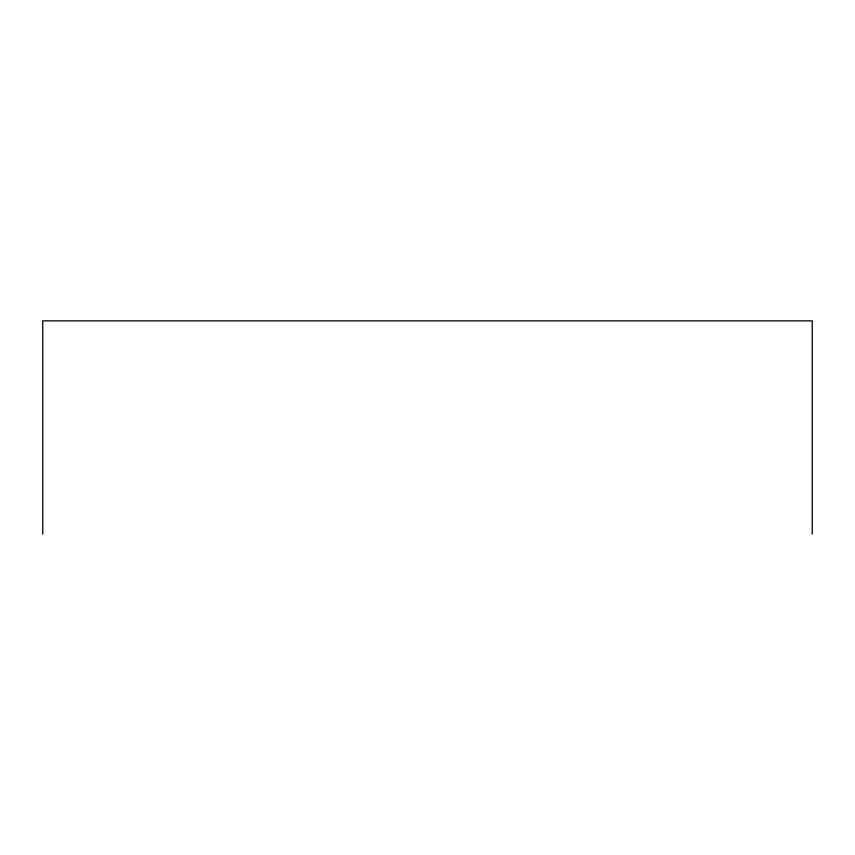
<?xml version="1.0" encoding="UTF-8"?>
<svg xmlns="http://www.w3.org/2000/svg" width="855" height="855" viewBox="0 0 855 855"><rect width="100%" height="100%" fill="white"/><g stroke="black" fill="none" stroke-linecap="round" stroke-linejoin="round"><path stroke-width="1.28" d="M812.25 534.14L812.25 320.86L42.75 320.86L42.75 534.14"/></g></svg>
